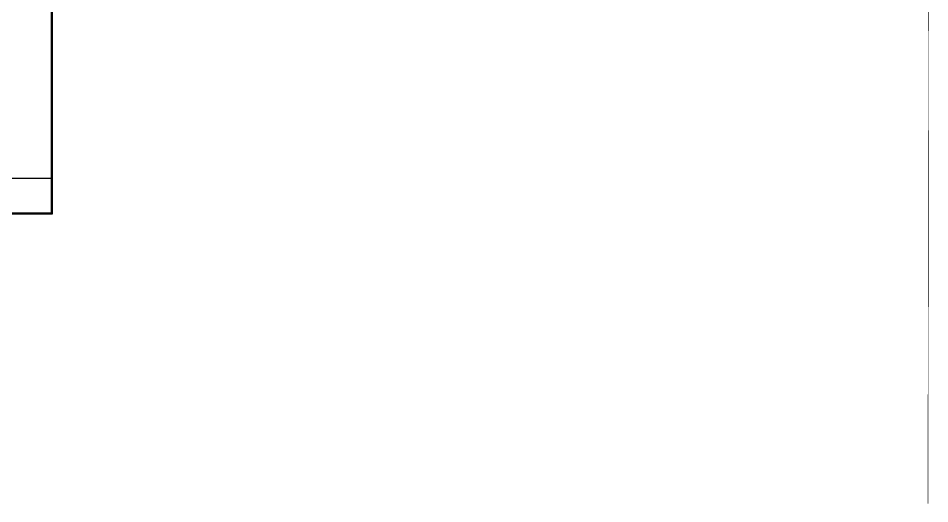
# Model space of a CAD drawing. Header units: millimetres. Extents: x 2128 to 2646, y 1972 to 2207.
# Drawn here: x 2445.2 to 2528.6, y 1972.2 to 2016.6 of the extents above; entities that cross this region are included whole.
import ezdxf

# ---------------------------------------------------------------- set-up
doc = ezdxf.new("R2010")
doc.units = ezdxf.units.MM
for name, color, linetype in [('ar-alambrado', 2, 'Continuous'), ('AR-CALÇADA', 1, 'Continuous'), ('via', 1, 'Continuous')]:
    doc.layers.add(name, color=color, linetype=linetype)

msp = doc.modelspace()

# ---------------------------------------------------------------- linework, layer by layer
at = {"layer": 'ar-alambrado'}
for p, q in [((2448.241, 2054.015), (2448.241, 1998.754)), ((2448.341, 2053.915), (2448.341, 1998.654)), ((2448.341, 1998.654), (2253.986, 1998.654)), ((2448.241, 1998.754), (2254.086, 1998.754))]:
    msp.add_line(p, q, dxfattribs=at)
at = {"layer": 'AR-CALÇADA'}
msp.add_line((2308.797, 2001.94), (2448.241, 2001.94), dxfattribs=at)
at = {"layer": 'via', "const_width": 0.05}
msp.add_lwpolyline([(2479.594, 2207.289), (2480.372, 2206.205), (2486.582, 2196.656), (2496.276, 2188.698), (2501.687, 2185.728), (2508.252, 2182.027), (2511.802, 2179.536), (2515.649, 2175.6), (2517.706, 2173.312), (2520.5, 2169.707), (2524.613, 2163.775), (2526.913, 2160.712), (2528.055, 2158.556), (2528.491, 2156.147), (2528.475, 2153.541), (2528.426, 2147.081), (2528.543, 2086.436), (2528.426, 1989.489), (2528.402, 1972.193)], dxfattribs=at)

doc.saveas('drawing.dxf')
